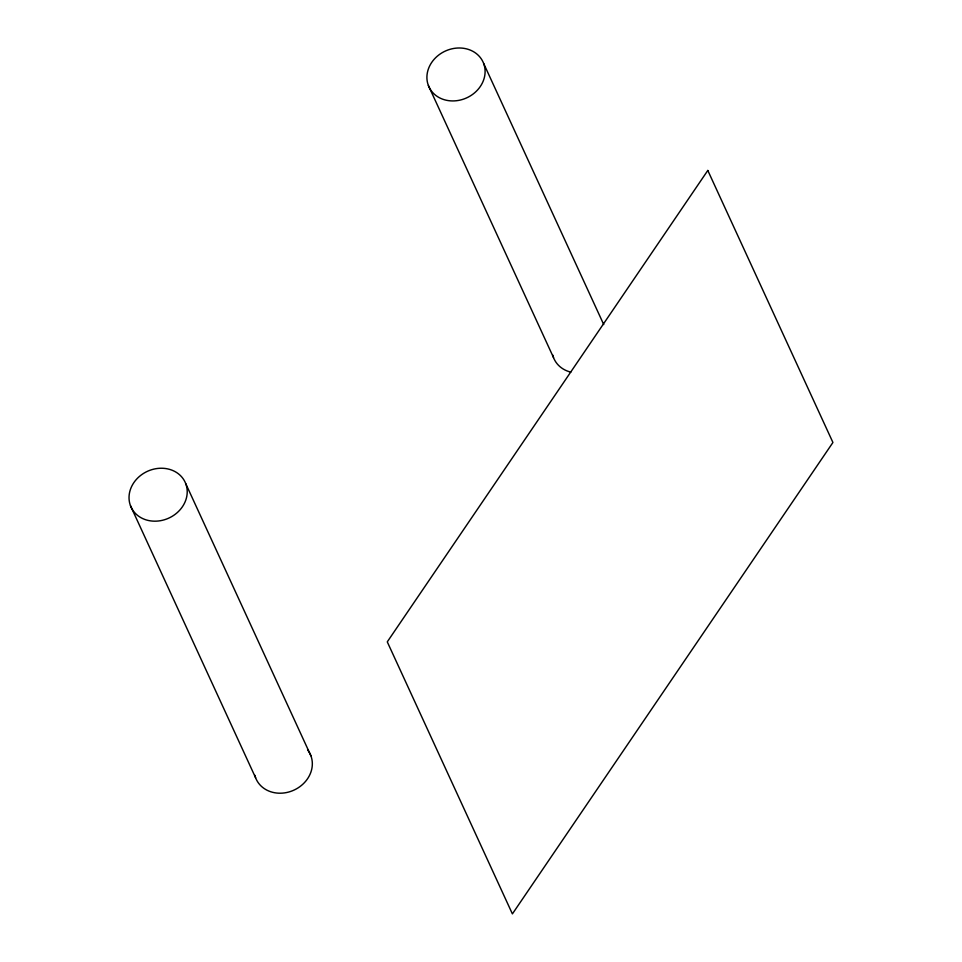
<?xml version="1.0" encoding="UTF-8"?>
<svg xmlns="http://www.w3.org/2000/svg" width="962" height="962" viewBox="0 0 962 962"><rect width="100%" height="100%" fill="white"/><g stroke="black" fill="none" stroke-linecap="round" stroke-linejoin="round"><path stroke-width="1.44" d="M483.633 63.42A29.762 25.721 -24.7 0 1 450.096 100.818A29.762 25.721 -24.7 0 1 434.283 59.139A29.762 25.721 -24.7 0 1 483.633 63.42L603.739 324.567M428.379 85.498L553.499 357.515M185.75 483.67A29.762 25.721 -24.7 0 1 152.224 521.067A29.762 25.721 -24.7 0 1 136.4 479.389A29.762 25.721 -24.7 0 1 185.75 483.67L310.87 755.699M130.495 505.747L255.615 777.777M307.563 749.855A29.762 25.721 -24.7 0 1 294.516 789.862A29.762 25.721 -24.7 0 1 254.81 775.204M570.827 372.126A29.762 25.721 -24.7 0 1 552.693 354.954M707.804 170.454L387.277 641.87L512.397 913.9L832.924 442.484L707.804 170.454"/></g></svg>
